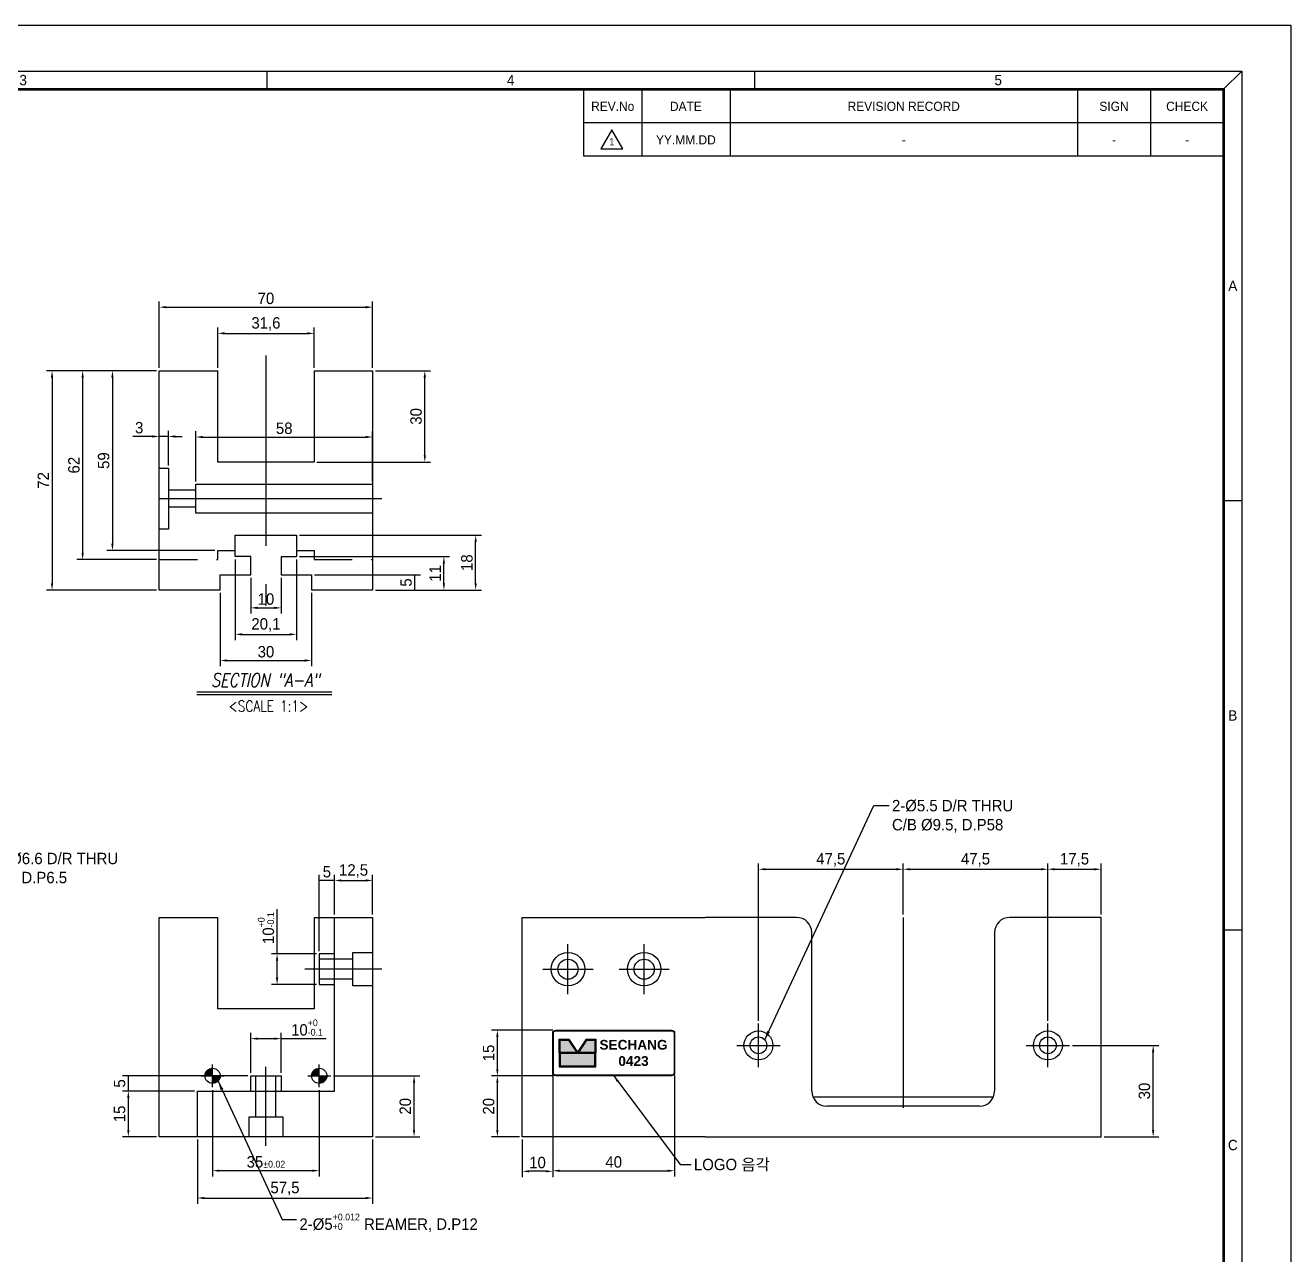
# Model space of a CAD drawing. Header units: inches. Extents: x 0 to 23821, y 0 to 11279.
# Drawn here: x 17224.7 to 17640, y 2109.6 to 2513.1 of the extents above; entities that cross this region are included whole.
import ezdxf
from ezdxf.enums import TextEntityAlignment as Align

# ---------------------------------------------------------------- set-up
doc = ezdxf.new("R2010")
doc.units = ezdxf.units.IN
doc.header["$LTSCALE"] = 10
doc.header["$MEASUREMENT"] = 0
doc.linetypes.add('CENTER', pattern=[2, 1.25, -0.25, 0.25, -0.25])
doc.linetypes.add('HIDDEN', pattern=[0.375, 0.25, -0.125])
doc.layers.get('Defpoints').update_dxf_attribs({"color": 8})
for name, color, linetype in [('CENTER LINE', 1, 'CENTER'), ('HIDDEN LINE', 4, 'HIDDEN'), ('THIN LINE', 3, 'Continuous')]:
    doc.layers.add(name, color=color, linetype=linetype)
doc.styles.add('Arial', font='arialbd.ttf')
doc.styles.add('GHS', font='romans', dxfattribs={"bigfont": 'ghs'})
doc.styles.add('ITALICT', font='italict')
doc.styles.add('SCI', font='')
doc.styles.get('SCI').set_extended_font_data('Gulim')
doc.dimstyles.new('SCH', dxfattribs={"dimtxt": 2.5, "dimasz": 2, "dimexe": 1.25, "dimexo": 0.625, "dimtad": 1, "dimdec": 8, "dimtxsty": 'SCI', "dimcen": 2.5, "dimclrd": 4, "dimclre": 4, "dimclrt": 7, "dimadec": 8, "dimazin": 2, "dimtfac": 1, "dimtdec": 8, "dimtmove": 0, "dimatfit": 3, "dimfxl": 1, "dimarcsym": 0})

# ---------------------------------------------------------------- blocks, each defined once
blk = doc.blocks.new('A$C5b8731fd')
for p, q in [((0, 0), (-2.25, -3.9)), ((2.25, -3.9), (0, 0)), ((-2.25, -3.9), (2.25, -3.9))]:
    blk.add_line(p, q)
blk = doc.blocks.new('SECHANG REV')
at = {"color": 7}
blk.add_line((-52.5, 0), (-52.5, 5.5), dxfattribs=at)
at = {"color": 3}
for p, q in [((-43, 5.5), (-43, 0)), ((-28.5, 5.5), (-28.5, 0)), ((28.5, 5.5), (28.5, 0)), ((40.5, 5.5), (40.5, 0)), ((52.5, 5.5), (52.5, 0))]:
    blk.add_line(p, q, dxfattribs=at)
blk.add_line((52.5, 0), (-52.5, 0))
blk = doc.blocks.new('SECHANG A3')
at = {"color": 2}
for p, q in [((42, 289.5), (42, 286.5)), ((122, 289.5), (122, 286.5)), ((202, 289.5), (199, 286.5))]:
    blk.add_line(p, q, dxfattribs=at)
at = {"color": 3}
blk.add_line((94, 286.5), (199, 286.5), dxfattribs=at)
for p, q in [((199, 219), (202, 219)), ((202, 148.5), (199, 148.5))]:
    blk.add_line(p, q)
at = {"color": 1}
blk.add_lwpolyline([(-210, 297), (210, 297), (210, 0), (-210, 0)], close=True, dxfattribs=at)
at = {"color": 2}
blk.add_lwpolyline([(-198, 289.5), (202, 289.5), (202, 7.5), (-198, 7.5)], close=True, dxfattribs=at)
at = {"const_width": 0.4}
blk.add_lwpolyline([(-195, 286.5), (199, 286.5), (199, 10.5), (-195, 10.5)], close=True, dxfattribs=at)
blk.add_blockref('SECHANG REV', (146.5, 281))
at = {"color": 2, "char_height": 1.7, "attachment_point": 5, "style": 'SCI'}
for s, insert, width in [('3', (2, 288), 80), ('4', (82, 288), 80), ('5', (162, 288), 80), ('A', (200.5, 254.25), 3), ('B', (200.5, 183.75), 3), ('C', (200.5, 113.25), 3)]:
    blk.add_mtext(s, dxfattribs=dict(at, insert=insert, width=width))
at = {"char_height": 1.5, "attachment_point": 5, "style": 'SCI'}
for s, insert, width in [('REVISION RECORD', (146.5, 283.7), 57), ('SIGN', (181, 283.7), 12), ('CHECK', (193, 283.7), 12), ('REV.No', (98.75, 283.7), 9.5), ('DATE', (110.75, 283.7), 14.5)]:
    blk.add_mtext(s, dxfattribs=dict(at, insert=insert, width=width))
blk = doc.blocks.new('V1A$C6f1af867')
h = blk.add_hatch(color=3)
h.dxf.hatch_style = 1
h.paths.add_polyline_path([(-2.5, 0), (0, 0), (0, 2.5, 0.414214)])
h.paths.add_polyline_path([(0, 0), (0, -2.5, 0.414214), (2.5, 0)])
blk.add_circle((0, 0), 2.5)
at = {"layer": 'CENTER LINE', "ltscale": 1.125}
for p, q in [((-3.75, 0), (3.75, 0)), ((0, -3.75), (0, 3.75))]:
    blk.add_line(p, q, dxfattribs=at)
blk = doc.blocks.new('A$C4fa37185')
for p, q in [((-15.8, 42), (-15.8, 72)), ((15.8, 72), (15.8, 42)), ((22.5, 15), (22.5, 72)), ((22.5, 60), (17.5, 60)), ((17.5, 60), (17.5, 50)), ((17.5, 50), (22.5, 50)), ((15.8, 42), (-15.8, 42)), ((-5, 15), (-5, 20)), ((-5, 20), (5, 20)), ((5, 20), (5, 15)), ((-22.5, 0), (-22.5, 15)), ((-22.5, 15), (22.5, 15))]:
    blk.add_line(p, q)
blk.add_lwpolyline([(15.8, 72), (35, 72), (35, 0), (-35, 0), (-35, 72), (-15.8, 72)])
at = {"layer": 'CENTER LINE', "ltscale": 3.78}
blk.add_line((38, 55), (12.8, 55), dxfattribs=at)
at = {"layer": 'CENTER LINE', "ltscale": 3.9}
blk.add_line((0, -3), (0, 23), dxfattribs=at)
at = {"layer": 'HIDDEN LINE', "ltscale": 7.56}
for p, q in [((28.5, 58.3), (17.5, 58.3)), ((28.5, 49.5), (28.5, 60.5)), ((28.5, 60.5), (35, 60.5)), ((28.5, 51.7), (17.5, 51.7)), ((35, 49.5), (28.5, 49.5))]:
    blk.add_line(p, q, dxfattribs=at)
at = {"layer": 'HIDDEN LINE', "ltscale": 7.8}
for p, q in [((-3.3, 6.5), (-3.3, 20)), ((3.3, 6.5), (3.3, 20)), ((-5.5, 0), (-5.5, 6.5)), ((-5.5, 6.5), (5.5, 6.5)), ((5.5, 6.5), (5.5, 0))]:
    blk.add_line(p, q, dxfattribs=at)
at = {"ltscale": 5}
for p in [(-17.5, 20), (17.5, 20)]:
    blk.add_blockref('V1A$C6f1af867', p, dxfattribs=at)
blk = doc.blocks.new('23A$C2DAB5548')
for p, q in [((-15.8, 24), (-15.8, 54)), ((15.8, 54), (15.8, 24)), ((-35, 22), (-32, 22)), ((-32, 22), (-32, 2)), ((15.8, 24), (-15.8, 24)), ((-32, 2), (-35, 2)), ((-10.05, -7), (-10.05, 0)), ((-10.05, 0), (10.05, 0)), ((10.05, 0), (10.05, -7)), ((-5, -7), (-10.05, -7)), ((-5, -13), (-5, -7)), ((5, -7), (10.05, -7)), ((5, -7.05), (5, -13)), ((-15, -18), (-15, -13)), ((-15, -13), (-5, -13)), ((5, -13), (15, -13)), ((15, -13), (15, -18))]:
    blk.add_line(p, q)
at = {"color": 7, "linetype": 'Continuous'}
for p, q in [((-23, 7.25), (-23, 16.75)), ((-23, 16.75), (35, 16.75)), ((-23, 14.75), (-32, 14.75)), ((-23, 9.25), (-32, 9.25)), ((35, 7.25), (-23, 7.25))]:
    blk.add_line(p, q, dxfattribs=at)
for points in [[(-15, -18), (-35, -18), (-35, 54), (-15.8, 54)], [(15.8, 54), (35, 54), (35, -18), (15, -18)]]:
    blk.add_lwpolyline(points)
at = {"layer": 'CENTER LINE', "ltscale": 5}
blk.add_line((0, 59), (0, -23), dxfattribs=at)
at = {"layer": 'CENTER LINE', "ltscale": 10.95}
blk.add_line((38, 12), (-35, 12), dxfattribs=at)
at = {"layer": 'HIDDEN LINE', "ltscale": 5}
for p, q in [((-35, -8), (-15.8, -8)), ((-15.8, -8), (-15.8, -5)), ((-15.8, -5), (-10.05, -5)), ((10.05, -5), (15.8, -5)), ((15.8, -5), (15.8, -8)), ((15.8, -8), (35, -8))]:
    blk.add_line(p, q, dxfattribs=at)
blk = doc.blocks.new('*D870')
at = {"color": 4, "lineweight": -2, "transparency": 16777216}
for p, q in [((17280.24, 2163.35), (17256.65, 2163.35)), ((17258.52, 2150.6), (17258.52, 2161.1)), ((17267.74, 2148.35), (17256.65, 2148.35))]:
    blk.add_line(p, q, dxfattribs=at)
at = {"color": 4, "transparency": 16777216}
for points in [[(17258.15, 2161.1), (17258.9, 2161.1), (17258.52, 2163.35)], [(17258.15, 2150.6), (17258.9, 2150.6), (17258.52, 2148.35)]]:
    blk.add_solid(points, dxfattribs=at)
at = {"layer": 'Defpoints', "color": 0, "transparency": 16777216}
for p in [(17258.52, 2163.35), (17281.18, 2163.35), (17268.68, 2148.35)]:
    blk.add_point(p, dxfattribs=at)
at = {"color": 7, "transparency": 16777216, "insert": (17255.66, 2155.85), "char_height": 3.75, "attachment_point": 5, "rotation": 90, "style": 'SCI'}
blk.add_mtext('15', dxfattribs=at)
blk = doc.blocks.new('*D871')
at = {"color": 4, "lineweight": -2, "transparency": 16777216}
for p, q in [((17297.74, 2168.35), (17256.65, 2168.35)), ((17258.52, 2163.35), (17258.52, 2168.35)), ((17280.24, 2163.35), (17256.65, 2163.35))]:
    blk.add_line(p, q, dxfattribs=at)
at = {"layer": 'Defpoints', "color": 0, "transparency": 16777216}
for p in [(17258.52, 2168.35), (17298.68, 2168.35), (17281.18, 2163.35)]:
    blk.add_point(p, dxfattribs=at)
at = {"color": 7, "transparency": 16777216, "insert": (17255.67, 2165.85), "char_height": 3.75, "attachment_point": 5, "rotation": 90, "style": 'SCI'}
blk.add_mtext('5', dxfattribs=at)
blk = doc.blocks.new('*D872')
at = {"color": 4, "lineweight": -2, "transparency": 16777216}
for p, q in [((17286.18, 2163.66), (17286.18, 2135.35)), ((17321.18, 2163.66), (17321.18, 2135.35)), ((17288.43, 2137.23), (17318.93, 2137.23))]:
    blk.add_line(p, q, dxfattribs=at)
at = {"color": 4, "transparency": 16777216}
for points in [[(17288.43, 2137.6), (17288.43, 2136.85), (17286.18, 2137.23)], [(17318.93, 2137.6), (17318.93, 2136.85), (17321.18, 2137.23)]]:
    blk.add_solid(points, dxfattribs=at)
at = {"layer": 'Defpoints', "color": 0, "transparency": 16777216}
for p in [(17286.18, 2164.6), (17321.18, 2164.6), (17321.18, 2137.23)]:
    blk.add_point(p, dxfattribs=at)
at = {"color": 7, "transparency": 16777216, "insert": (17303.68, 2140.09), "char_height": 3.75, "attachment_point": 5, "style": 'SCI'}
blk.add_mtext('35{\\H0.59x;%%p0.02}', dxfattribs=at)
blk = doc.blocks.new('*D873')
at = {"color": 4, "lineweight": -2, "transparency": 16777216}
for p, q in [((17298.68, 2169.29), (17298.68, 2182.43)), ((17300.93, 2180.55), (17306.43, 2180.55)), ((17308.68, 2169.29), (17308.68, 2182.43)), ((17308.68, 2180.55), (17323.4, 2180.55))]:
    blk.add_line(p, q, dxfattribs=at)
at = {"color": 4, "transparency": 16777216}
for points in [[(17300.93, 2180.93), (17300.93, 2180.18), (17298.68, 2180.55)], [(17306.43, 2180.93), (17306.43, 2180.18), (17308.68, 2180.55)]]:
    blk.add_solid(points, dxfattribs=at)
at = {"layer": 'Defpoints', "color": 0, "transparency": 16777216}
for p in [(17308.68, 2180.55), (17298.68, 2168.35), (17308.68, 2168.35)]:
    blk.add_point(p, dxfattribs=at)
at = {"color": 7, "transparency": 16777216, "insert": (17317.16, 2184.18), "char_height": 3.75, "attachment_point": 5, "style": 'SCI'}
blk.add_mtext('10{\\H0.59x;\\S+0^ -0.1;}', dxfattribs=at)
blk = doc.blocks.new('*D874')
at = {"color": 4, "lineweight": -2, "transparency": 16777216}
for p, q in [((17307.34, 2208.35), (17307.34, 2223.07)), ((17320.24, 2208.35), (17305.46, 2208.35)), ((17307.34, 2200.6), (17307.34, 2206.1)), ((17320.24, 2198.35), (17305.46, 2198.35))]:
    blk.add_line(p, q, dxfattribs=at)
at = {"color": 4, "transparency": 16777216}
for points in [[(17306.96, 2206.1), (17307.71, 2206.1), (17307.34, 2208.35)], [(17306.96, 2200.6), (17307.71, 2200.6), (17307.34, 2198.35)]]:
    blk.add_solid(points, dxfattribs=at)
at = {"layer": 'Defpoints', "color": 0, "transparency": 16777216}
for p in [(17307.34, 2208.35), (17321.18, 2208.35), (17321.18, 2198.35)]:
    blk.add_point(p, dxfattribs=at)
at = {"color": 7, "transparency": 16777216, "insert": (17303.71, 2216.83), "char_height": 3.75, "attachment_point": 5, "rotation": 90, "style": 'SCI'}
blk.add_mtext('10{\\H0.59x;\\S+0^ -0.1;}', dxfattribs=at)
blk = doc.blocks.new('*D875')
at = {"color": 4, "lineweight": -2, "transparency": 16777216}
for p, q in [((17321.18, 2209.29), (17321.18, 2234.34)), ((17326.18, 2221.29), (17326.18, 2234.34)), ((17326.18, 2232.47), (17321.18, 2232.47))]:
    blk.add_line(p, q, dxfattribs=at)
at = {"layer": 'Defpoints', "color": 0, "transparency": 16777216}
for p in [(17321.18, 2232.47), (17326.18, 2220.35), (17321.18, 2208.35)]:
    blk.add_point(p, dxfattribs=at)
at = {"color": 7, "transparency": 16777216, "insert": (17323.68, 2235.32), "char_height": 3.75, "attachment_point": 5, "style": 'SCI'}
blk.add_mtext('5', dxfattribs=at)
blk = doc.blocks.new('*D876')
at = {"color": 4, "lineweight": -2, "transparency": 16777216}
for p, q in [((17326.18, 2221.29), (17326.18, 2234.34)), ((17338.68, 2221.29), (17338.68, 2234.34)), ((17328.43, 2232.47), (17336.43, 2232.47))]:
    blk.add_line(p, q, dxfattribs=at)
at = {"color": 4, "transparency": 16777216}
for points in [[(17328.43, 2232.84), (17328.43, 2232.09), (17326.18, 2232.47)], [(17336.43, 2232.84), (17336.43, 2232.09), (17338.68, 2232.47)]]:
    blk.add_solid(points, dxfattribs=at)
at = {"layer": 'Defpoints', "color": 0, "transparency": 16777216}
for p in [(17338.68, 2232.47), (17326.18, 2220.35), (17338.68, 2220.35)]:
    blk.add_point(p, dxfattribs=at)
at = {"color": 7, "transparency": 16777216, "insert": (17332.43, 2235.56), "char_height": 3.75, "attachment_point": 5, "style": 'SCI'}
blk.add_mtext('12,5', dxfattribs=at)
blk = doc.blocks.new('*D877')
at = {"color": 4, "lineweight": -2, "transparency": 16777216}
for p, q in [((17281.18, 2147.41), (17281.18, 2126.37)), ((17338.68, 2147.41), (17338.68, 2126.37)), ((17283.43, 2128.25), (17336.43, 2128.25))]:
    blk.add_line(p, q, dxfattribs=at)
at = {"color": 4, "transparency": 16777216}
for points in [[(17283.43, 2128.62), (17283.43, 2127.87), (17281.18, 2128.25)], [(17336.43, 2128.62), (17336.43, 2127.87), (17338.68, 2128.25)]]:
    blk.add_solid(points, dxfattribs=at)
at = {"layer": 'Defpoints', "color": 0, "transparency": 16777216}
for p in [(17281.18, 2148.35), (17338.68, 2148.35), (17338.68, 2128.25)]:
    blk.add_point(p, dxfattribs=at)
at = {"color": 7, "transparency": 16777216, "insert": (17309.93, 2131.34), "char_height": 3.75, "attachment_point": 5, "style": 'SCI'}
blk.add_mtext('57,5', dxfattribs=at)
blk = doc.blocks.new('*D878')
at = {"color": 4, "lineweight": -2, "transparency": 16777216}
for p, q in [((17325.87, 2168.35), (17354.17, 2168.35)), ((17352.29, 2150.6), (17352.29, 2166.1)), ((17339.62, 2148.35), (17354.17, 2148.35))]:
    blk.add_line(p, q, dxfattribs=at)
at = {"color": 4, "transparency": 16777216}
for points in [[(17351.92, 2166.1), (17352.67, 2166.1), (17352.29, 2168.35)], [(17351.92, 2150.6), (17352.67, 2150.6), (17352.29, 2148.35)]]:
    blk.add_solid(points, dxfattribs=at)
at = {"layer": 'Defpoints', "color": 0, "transparency": 16777216}
for p in [(17324.93, 2168.35), (17352.29, 2168.35), (17338.68, 2148.35)]:
    blk.add_point(p, dxfattribs=at)
at = {"color": 7, "transparency": 16777216, "insert": (17349.43, 2158.35), "char_height": 3.75, "attachment_point": 5, "rotation": 90, "style": 'SCI'}
blk.add_mtext('20', dxfattribs=at)
blk = doc.blocks.new('23MDCBM5', base_point=(411.85, 908.79))
at = {"color": 7, "linetype": 'Continuous'}
for radius in [4.75, 2.75]:
    blk.add_circle((411.85, 908.79), radius, dxfattribs=at)
at = {"layer": 'CENTER LINE', "ltscale": 2.1375}
for p, q in [((411.85, 901.66), (411.85, 915.91)), ((404.73, 908.79), (418.98, 908.79))]:
    blk.add_line(p, q, dxfattribs=at)
blk = doc.blocks.new('23MDCBM6', base_point=(153.81, 786.45))
at = {"color": 7, "linetype": 'Continuous'}
for radius in [5.5, 3.3]:
    blk.add_circle((153.81, 786.45), radius, dxfattribs=at)
at = {"layer": 'CENTER LINE', "ltscale": 2.475}
for p, q in [((153.81, 778.2), (153.81, 794.7)), ((145.56, 786.45), (162.06, 786.45))]:
    blk.add_line(p, q, dxfattribs=at)
blk = doc.blocks.new('A$Cd9bf0780')
h = blk.add_hatch(color=154)
h.dxf.hatch_style = 1
h.paths.add_polyline_path([(-4.17, 4.91), (-7.57, 4.91), (-7.57, -0.15), (-0.79, -0.15)])
h.paths.add_polyline_path([(6.68, 4.91), (3.28, 4.91), (-0.09, -0.15), (6.68, -0.15)])
h.paths.add_polyline_path([(6.68, -0.53), (-7.57, -0.53), (-7.57, -5.59), (6.68, -5.59)])
for p, q in [((-7.94, -0.34), (-7.94, 5.29)), ((-7.94, 5.29), (-3.97, 5.29)), ((-3.97, 5.29), (-0.44, 0)), ((3.08, 5.29), (-0.44, 0)), ((3.08, 5.29), (7.06, 5.29)), ((7.06, 5.29), (7.06, -0.34)), ((-7.57, -0.15), (-7.57, 4.91)), ((-7.57, 4.91), (-4.17, 4.91)), ((-4.17, 4.91), (-0.79, -0.15)), ((3.28, 4.91), (-0.09, -0.15)), ((3.28, 4.91), (6.68, 4.91)), ((6.68, 4.91), (6.68, -0.15)), ((-7.94, -0.34), (-7.94, -5.96)), ((-0.79, -0.15), (-7.57, -0.15)), ((6.68, -0.53), (-7.57, -0.53)), ((-7.57, -0.53), (-7.57, -5.59)), ((6.68, -0.15), (-0.09, -0.15)), ((6.68, -5.59), (6.68, -0.53)), ((7.06, -5.96), (7.06, -0.34)), ((-7.94, -5.96), (7.06, -5.96)), ((-7.57, -5.59), (6.68, -5.59))]:
    blk.add_line(p, q)
blk = doc.blocks.new('A$C8c082d79')
for points in [[(20, 14), (20, 1, -0.414214), (19, 0), (-19, 0, -0.414214), (-20, 1), (-20, 14, -0.414214), (-19, 15), (19, 15, -0.414214)], [(19.8, 14), (19.8, 1, -0.414214), (19, 0.2), (-19, 0.2, -0.414214), (-19.8, 1), (-19.8, 14, -0.414214), (-19, 14.8), (19, 14.8, -0.414214)]]:
    blk.add_lwpolyline(points, format="xyb", close=True)
at = {"xscale": 0.8000000000000607, "yscale": 0.8000000000000607, "zscale": 0.8000000000000607}
blk.add_blockref('A$Cd9bf0780', (-11.5, 7.77), dxfattribs=at)
at = {"insert": (6.5, 7.5), "char_height": 3.2, "width": 22, "attachment_point": 5, "style": 'Arial'}
blk.add_mtext('SECHANG\\P0423', dxfattribs=at)
blk = doc.blocks.new('23A$C0692338C')
for p, q in [((-190, 0), (-190, 72)), ((-190, 72), (-130, 72)), ((-100, 72), (-130, 72)), ((0, 72), (-30, 72)), ((0, 0), (0, 72)), ((-95, 15), (-95, 67)), ((-35, 67), (-35, 15)), ((-35.42, 13), (-94.58, 13)), ((-40, 10), (-90, 10)), ((-130, 0), (-190, 0)), ((-130, 0), (0, 0))]:
    blk.add_line(p, q)
for centre, start, end in [((-100, 67), 0, 90), ((-30, 67), 90, 180), ((-90, 15), 180, 270), ((-40, 15), 270, 0)]:
    blk.add_arc(centre, 5, start, end)
at = {"layer": 'CENTER LINE', "ltscale": 5}
blk.add_line((-65, 72), (-65, 0), dxfattribs=at)
for name, p in [('23MDCBM6', (-175, 55)), ('23MDCBM6', (-150, 55)), ('A$C8c082d79', (-160, 20)), ('23MDCBM5', (-112.5, 30)), ('23MDCBM5', (-17.5, 30))]:
    blk.add_blockref(name, p)
blk = doc.blocks.new('*D879')
at = {"color": 4, "lineweight": -2, "transparency": 16777216}
for p, q in [((17397.88, 2168.35), (17377.76, 2168.35)), ((17379.64, 2150.6), (17379.64, 2166.1)), ((17386.88, 2148.35), (17377.76, 2148.35))]:
    blk.add_line(p, q, dxfattribs=at)
at = {"color": 4, "transparency": 16777216}
for points in [[(17379.26, 2166.1), (17380.01, 2166.1), (17379.64, 2168.35)], [(17379.26, 2150.6), (17380.01, 2150.6), (17379.64, 2148.35)]]:
    blk.add_solid(points, dxfattribs=at)
at = {"layer": 'Defpoints', "color": 0, "transparency": 16777216}
for p in [(17379.64, 2168.35), (17398.81, 2168.35), (17387.81, 2148.35)]:
    blk.add_point(p, dxfattribs=at)
at = {"color": 7, "transparency": 16777216, "insert": (17376.78, 2158.35), "char_height": 3.75, "attachment_point": 5, "rotation": 90, "style": 'SCI'}
blk.add_mtext('20', dxfattribs=at)
blk = doc.blocks.new('*D880')
at = {"color": 4, "lineweight": -2, "transparency": 16777216}
for p, q in [((17397.88, 2183.35), (17377.76, 2183.35)), ((17379.64, 2170.6), (17379.64, 2181.1)), ((17397.88, 2168.35), (17377.76, 2168.35))]:
    blk.add_line(p, q, dxfattribs=at)
at = {"color": 4, "transparency": 16777216}
for points in [[(17379.26, 2181.1), (17380.01, 2181.1), (17379.64, 2183.35)], [(17379.26, 2170.6), (17380.01, 2170.6), (17379.64, 2168.35)]]:
    blk.add_solid(points, dxfattribs=at)
at = {"layer": 'Defpoints', "color": 0, "transparency": 16777216}
for p in [(17379.64, 2183.35), (17398.81, 2183.35), (17398.81, 2168.35)]:
    blk.add_point(p, dxfattribs=at)
at = {"color": 7, "transparency": 16777216, "insert": (17376.77, 2175.85), "char_height": 3.75, "attachment_point": 5, "rotation": 90, "style": 'SCI'}
blk.add_mtext('15', dxfattribs=at)
blk = doc.blocks.new('*D881')
at = {"color": 4, "lineweight": -2, "transparency": 16777216}
for p, q in [((17397.81, 2168.41), (17397.81, 2135.13)), ((17387.81, 2147.41), (17387.81, 2135.13)), ((17395.56, 2137.01), (17390.06, 2137.01))]:
    blk.add_line(p, q, dxfattribs=at)
at = {"color": 4, "transparency": 16777216}
for points in [[(17390.06, 2137.38), (17390.06, 2136.63), (17387.81, 2137.01)], [(17395.56, 2137.38), (17395.56, 2136.63), (17397.81, 2137.01)]]:
    blk.add_solid(points, dxfattribs=at)
at = {"layer": 'Defpoints', "color": 0, "transparency": 16777216}
for p in [(17397.81, 2169.35), (17387.81, 2148.35), (17387.81, 2137.01)]:
    blk.add_point(p, dxfattribs=at)
at = {"color": 7, "transparency": 16777216, "insert": (17392.81, 2139.87), "char_height": 3.75, "attachment_point": 5, "style": 'SCI'}
blk.add_mtext('10', dxfattribs=at)
blk = doc.blocks.new('*D882')
at = {"color": 4, "lineweight": -2, "transparency": 16777216}
for p, q in [((17397.81, 2168.41), (17397.81, 2135.32)), ((17437.81, 2168.41), (17437.81, 2135.32)), ((17400.06, 2137.2), (17435.56, 2137.2))]:
    blk.add_line(p, q, dxfattribs=at)
at = {"color": 4, "transparency": 16777216}
for points in [[(17400.06, 2137.57), (17400.06, 2136.82), (17397.81, 2137.2)], [(17435.56, 2137.57), (17435.56, 2136.82), (17437.81, 2137.2)]]:
    blk.add_solid(points, dxfattribs=at)
at = {"layer": 'Defpoints', "color": 0, "transparency": 16777216}
for p in [(17397.81, 2169.35), (17437.81, 2169.35), (17437.81, 2137.2)]:
    blk.add_point(p, dxfattribs=at)
at = {"color": 7, "transparency": 16777216, "insert": (17417.81, 2140.06), "char_height": 3.75, "attachment_point": 5, "style": 'SCI'}
blk.add_mtext('40', dxfattribs=at)
blk = doc.blocks.new('*D883')
at = {"color": 4, "lineweight": -2, "transparency": 16777216}
for p, q in [((17465.31, 2186.41), (17465.31, 2238.02)), ((17467.56, 2236.15), (17510.56, 2236.15)), ((17512.81, 2221.29), (17512.81, 2238.02))]:
    blk.add_line(p, q, dxfattribs=at)
at = {"color": 4, "transparency": 16777216}
for points in [[(17467.56, 2236.52), (17467.56, 2235.77), (17465.31, 2236.15)], [(17510.56, 2236.52), (17510.56, 2235.77), (17512.81, 2236.15)]]:
    blk.add_solid(points, dxfattribs=at)
at = {"layer": 'Defpoints', "color": 0, "transparency": 16777216}
for p in [(17512.81, 2236.15), (17512.81, 2220.35), (17465.31, 2185.47)]:
    blk.add_point(p, dxfattribs=at)
at = {"color": 7, "transparency": 16777216, "insert": (17489.06, 2239.24), "char_height": 3.75, "attachment_point": 5, "style": 'SCI'}
blk.add_mtext('47,5', dxfattribs=at)
blk = doc.blocks.new('*D884')
at = {"color": 4, "lineweight": -2, "transparency": 16777216}
for p, q in [((17512.81, 2221.29), (17512.81, 2238.02)), ((17515.06, 2236.15), (17558.06, 2236.15)), ((17560.31, 2186.41), (17560.31, 2238.02))]:
    blk.add_line(p, q, dxfattribs=at)
at = {"color": 4, "transparency": 16777216}
for points in [[(17515.06, 2236.52), (17515.06, 2235.77), (17512.81, 2236.15)], [(17558.06, 2236.52), (17558.06, 2235.77), (17560.31, 2236.15)]]:
    blk.add_solid(points, dxfattribs=at)
at = {"layer": 'Defpoints', "color": 0, "transparency": 16777216}
for p in [(17560.31, 2236.15), (17512.81, 2220.35), (17560.31, 2185.47)]:
    blk.add_point(p, dxfattribs=at)
at = {"color": 7, "transparency": 16777216, "insert": (17536.56, 2239.24), "char_height": 3.75, "attachment_point": 5, "style": 'SCI'}
blk.add_mtext('47,5', dxfattribs=at)
blk = doc.blocks.new('*D885')
at = {"color": 4, "lineweight": -2, "transparency": 16777216}
for p, q in [((17560.31, 2186.41), (17560.31, 2238.02)), ((17562.56, 2236.15), (17575.56, 2236.15)), ((17577.81, 2221.29), (17577.81, 2238.02))]:
    blk.add_line(p, q, dxfattribs=at)
at = {"color": 4, "transparency": 16777216}
for points in [[(17562.56, 2236.52), (17562.56, 2235.77), (17560.31, 2236.15)], [(17575.56, 2236.52), (17575.56, 2235.77), (17577.81, 2236.15)]]:
    blk.add_solid(points, dxfattribs=at)
at = {"layer": 'Defpoints', "color": 0, "transparency": 16777216}
for p in [(17577.81, 2236.15), (17577.81, 2220.35), (17560.31, 2185.47)]:
    blk.add_point(p, dxfattribs=at)
at = {"color": 7, "transparency": 16777216, "insert": (17569.06, 2239.24), "char_height": 3.75, "attachment_point": 5, "style": 'SCI'}
blk.add_mtext('17,5', dxfattribs=at)
blk = doc.blocks.new('*D886')
at = {"color": 4, "lineweight": -2, "transparency": 16777216}
for p, q in [((17568.38, 2178.35), (17596.73, 2178.35)), ((17594.86, 2150.6), (17594.86, 2176.1)), ((17578.75, 2148.35), (17596.73, 2148.35))]:
    blk.add_line(p, q, dxfattribs=at)
at = {"color": 4, "transparency": 16777216}
for points in [[(17594.48, 2176.1), (17595.23, 2176.1), (17594.86, 2178.35)], [(17594.48, 2150.6), (17595.23, 2150.6), (17594.86, 2148.35)]]:
    blk.add_solid(points, dxfattribs=at)
at = {"layer": 'Defpoints', "color": 0, "transparency": 16777216}
for p in [(17567.44, 2178.35), (17594.86, 2178.35), (17577.81, 2148.35)]:
    blk.add_point(p, dxfattribs=at)
at = {"color": 7, "transparency": 16777216, "insert": (17592, 2163.35), "char_height": 3.75, "attachment_point": 5, "rotation": 90, "style": 'SCI'}
blk.add_mtext('30', dxfattribs=at)
blk = doc.blocks.new('*D887')
at = {"color": 4, "lineweight": -2, "transparency": 16777216}
for p, q in [((17268.68, 2368.7), (17268.68, 2380.05)), ((17271.68, 2368.7), (17271.68, 2380.05)), ((17266.43, 2378.18), (17259.98, 2378.18)), ((17271.68, 2378.18), (17268.68, 2378.18)), ((17273.93, 2378.18), (17276.18, 2378.18))]:
    blk.add_line(p, q, dxfattribs=at)
at = {"color": 4, "transparency": 16777216}
for points in [[(17266.43, 2378.55), (17266.43, 2377.8), (17268.68, 2378.18)], [(17273.93, 2378.55), (17273.93, 2377.8), (17271.68, 2378.18)]]:
    blk.add_solid(points, dxfattribs=at)
at = {"layer": 'Defpoints', "color": 0, "transparency": 16777216}
for p in [(17268.68, 2378.18), (17268.68, 2367.76), (17271.68, 2367.76)]:
    blk.add_point(p, dxfattribs=at)
at = {"color": 7, "transparency": 16777216, "insert": (17262.08, 2381.04), "char_height": 3.75, "attachment_point": 5, "style": 'SCI'}
blk.add_mtext('3', dxfattribs=at)
blk = doc.blocks.new('*D888')
at = {"color": 4, "lineweight": -2, "transparency": 16777216}
for p, q in [((17280.68, 2363.45), (17280.68, 2379.87)), ((17338.68, 2363.45), (17338.68, 2379.87)), ((17282.93, 2377.99), (17336.43, 2377.99))]:
    blk.add_line(p, q, dxfattribs=at)
at = {"color": 4, "transparency": 16777216}
for points in [[(17282.93, 2378.37), (17282.93, 2377.62), (17280.68, 2377.99)], [(17336.43, 2378.37), (17336.43, 2377.62), (17338.68, 2377.99)]]:
    blk.add_solid(points, dxfattribs=at)
at = {"layer": 'Defpoints', "color": 0, "transparency": 16777216}
for p in [(17338.68, 2377.99), (17280.68, 2362.51), (17338.68, 2362.51)]:
    blk.add_point(p, dxfattribs=at)
at = {"color": 7, "transparency": 16777216, "insert": (17309.68, 2380.85), "char_height": 3.75, "attachment_point": 5, "style": 'SCI'}
blk.add_mtext('58', dxfattribs=at)
blk = doc.blocks.new('*D889')
at = {"color": 4, "lineweight": -2, "transparency": 16777216}
for p, q in [((17268.68, 2400.7), (17268.68, 2422.49)), ((17338.68, 2400.7), (17338.68, 2422.49)), ((17270.93, 2420.61), (17336.43, 2420.61))]:
    blk.add_line(p, q, dxfattribs=at)
at = {"color": 4, "transparency": 16777216}
for points in [[(17270.93, 2420.99), (17270.93, 2420.24), (17268.68, 2420.61)], [(17336.43, 2420.99), (17336.43, 2420.24), (17338.68, 2420.61)]]:
    blk.add_solid(points, dxfattribs=at)
at = {"layer": 'Defpoints', "color": 0, "transparency": 16777216}
for p in [(17338.68, 2420.61), (17268.68, 2399.76), (17338.68, 2399.76)]:
    blk.add_point(p, dxfattribs=at)
at = {"color": 7, "transparency": 16777216, "insert": (17303.68, 2423.48), "char_height": 3.75, "attachment_point": 5, "style": 'SCI'}
blk.add_mtext('70', dxfattribs=at)
blk = doc.blocks.new('*D890')
at = {"color": 4, "lineweight": -2, "transparency": 16777216}
for p, q in [((17287.88, 2400.7), (17287.88, 2413.89)), ((17319.48, 2400.7), (17319.48, 2413.89)), ((17290.13, 2412.02), (17317.23, 2412.02))]:
    blk.add_line(p, q, dxfattribs=at)
at = {"color": 4, "transparency": 16777216}
for points in [[(17290.13, 2412.39), (17290.13, 2411.64), (17287.88, 2412.02)], [(17317.23, 2412.39), (17317.23, 2411.64), (17319.48, 2412.02)]]:
    blk.add_solid(points, dxfattribs=at)
at = {"layer": 'Defpoints', "color": 0, "transparency": 16777216}
for p in [(17319.48, 2412.02), (17287.88, 2399.76), (17319.48, 2399.76)]:
    blk.add_point(p, dxfattribs=at)
at = {"color": 7, "transparency": 16777216, "insert": (17303.68, 2415.11), "char_height": 3.75, "attachment_point": 5, "style": 'SCI'}
blk.add_mtext('31,6', dxfattribs=at)
blk = doc.blocks.new('*D819')
at = {"color": 4, "lineweight": -2, "transparency": 16777216}
for p, q in [((17267.74, 2399.76), (17241.65, 2399.76)), ((17243.53, 2397.51), (17243.53, 2340.01)), ((17267.74, 2337.76), (17241.65, 2337.76))]:
    blk.add_line(p, q, dxfattribs=at)
at = {"color": 4, "transparency": 16777216}
for points in [[(17243.15, 2397.51), (17243.9, 2397.51), (17243.53, 2399.76)], [(17243.15, 2340.01), (17243.9, 2340.01), (17243.53, 2337.76)]]:
    blk.add_solid(points, dxfattribs=at)
at = {"layer": 'Defpoints', "color": 0, "transparency": 16777216}
for p in [(17268.68, 2399.76), (17243.53, 2337.76), (17268.68, 2337.76)]:
    blk.add_point(p, dxfattribs=at)
at = {"color": 7, "transparency": 16777216, "insert": (17240.67, 2368.76), "char_height": 3.75, "attachment_point": 5, "rotation": 90, "style": 'SCI'}
blk.add_mtext('62', dxfattribs=at)
blk = doc.blocks.new('*D820')
at = {"color": 4, "lineweight": -2, "transparency": 16777216}
for p, q in [((17267.74, 2399.76), (17251.42, 2399.76)), ((17253.3, 2397.51), (17253.3, 2343.01)), ((17286.94, 2340.76), (17251.42, 2340.76))]:
    blk.add_line(p, q, dxfattribs=at)
at = {"color": 4, "transparency": 16777216}
for points in [[(17252.92, 2397.51), (17253.67, 2397.51), (17253.3, 2399.76)], [(17252.92, 2343.01), (17253.67, 2343.01), (17253.3, 2340.76)]]:
    blk.add_solid(points, dxfattribs=at)
at = {"layer": 'Defpoints', "color": 0, "transparency": 16777216}
for p in [(17268.68, 2399.76), (17253.3, 2340.76), (17287.88, 2340.76)]:
    blk.add_point(p, dxfattribs=at)
at = {"color": 7, "transparency": 16777216, "insert": (17250.44, 2370.26), "char_height": 3.75, "attachment_point": 5, "rotation": 90, "style": 'SCI'}
blk.add_mtext('59', dxfattribs=at)
blk = doc.blocks.new('*D821')
at = {"color": 4, "lineweight": -2, "transparency": 16777216}
for p, q in [((17288.68, 2326.82), (17288.68, 2302.78)), ((17318.68, 2326.82), (17318.68, 2302.78)), ((17290.93, 2304.65), (17316.43, 2304.65))]:
    blk.add_line(p, q, dxfattribs=at)
at = {"color": 4, "transparency": 16777216}
for points in [[(17290.93, 2305.03), (17290.93, 2304.28), (17288.68, 2304.65)], [(17316.43, 2305.03), (17316.43, 2304.28), (17318.68, 2304.65)]]:
    blk.add_solid(points, dxfattribs=at)
at = {"layer": 'Defpoints', "color": 0, "transparency": 16777216}
for p in [(17288.68, 2327.76), (17318.68, 2327.76), (17318.68, 2304.65)]:
    blk.add_point(p, dxfattribs=at)
at = {"color": 7, "transparency": 16777216, "insert": (17303.68, 2307.51), "char_height": 3.75, "attachment_point": 5, "style": 'SCI'}
blk.add_mtext('30', dxfattribs=at)
blk = doc.blocks.new('*D822')
at = {"color": 4, "lineweight": -2, "transparency": 16777216}
for p, q in [((17298.68, 2331.82), (17298.68, 2320.06)), ((17308.68, 2331.82), (17308.68, 2320.06)), ((17300.93, 2321.93), (17306.43, 2321.93))]:
    blk.add_line(p, q, dxfattribs=at)
at = {"color": 4, "transparency": 16777216}
for points in [[(17300.93, 2322.31), (17300.93, 2321.56), (17298.68, 2321.93)], [(17306.43, 2322.31), (17306.43, 2321.56), (17308.68, 2321.93)]]:
    blk.add_solid(points, dxfattribs=at)
at = {"layer": 'Defpoints', "color": 0, "transparency": 16777216}
for p in [(17298.68, 2332.76), (17308.68, 2332.76), (17308.68, 2321.93)]:
    blk.add_point(p, dxfattribs=at)
at = {"color": 7, "transparency": 16777216, "insert": (17303.68, 2324.8), "char_height": 3.75, "attachment_point": 5, "style": 'SCI'}
blk.add_mtext('10', dxfattribs=at)
blk = doc.blocks.new('*D823')
at = {"color": 4, "lineweight": -2, "transparency": 16777216}
for p, q in [((17293.63, 2337.82), (17293.63, 2311.36)), ((17313.73, 2337.82), (17313.73, 2311.36)), ((17295.88, 2313.23), (17311.48, 2313.23))]:
    blk.add_line(p, q, dxfattribs=at)
at = {"color": 4, "transparency": 16777216}
for points in [[(17295.88, 2313.61), (17295.88, 2312.86), (17293.63, 2313.23)], [(17311.48, 2313.61), (17311.48, 2312.86), (17313.73, 2313.23)]]:
    blk.add_solid(points, dxfattribs=at)
at = {"layer": 'Defpoints', "color": 0, "transparency": 16777216}
for p in [(17293.63, 2338.76), (17313.73, 2338.76), (17313.73, 2313.23)]:
    blk.add_point(p, dxfattribs=at)
at = {"color": 7, "transparency": 16777216, "insert": (17303.68, 2316.33), "char_height": 3.75, "attachment_point": 5, "style": 'SCI'}
blk.add_mtext('20,1', dxfattribs=at)
blk = doc.blocks.new('*D824')
at = {"color": 4, "lineweight": -2, "transparency": 16777216}
for p, q in [((17319.62, 2332.76), (17354.4, 2332.76)), ((17352.53, 2327.76), (17352.53, 2332.76)), ((17339.62, 2327.76), (17354.4, 2327.76))]:
    blk.add_line(p, q, dxfattribs=at)
at = {"layer": 'Defpoints', "color": 0, "transparency": 16777216}
for p in [(17318.68, 2332.76), (17352.53, 2332.76), (17338.68, 2327.76)]:
    blk.add_point(p, dxfattribs=at)
at = {"color": 7, "transparency": 16777216, "insert": (17349.67, 2330.26), "char_height": 3.75, "attachment_point": 5, "rotation": 90, "style": 'SCI'}
blk.add_mtext('5', dxfattribs=at)
blk = doc.blocks.new('*D825')
at = {"color": 4, "lineweight": -2, "transparency": 16777216}
for p, q in [((17314.67, 2338.76), (17363.96, 2338.76)), ((17362.09, 2330.01), (17362.09, 2336.51)), ((17339.62, 2327.76), (17363.96, 2327.76))]:
    blk.add_line(p, q, dxfattribs=at)
at = {"color": 4, "transparency": 16777216}
for points in [[(17361.71, 2336.51), (17362.46, 2336.51), (17362.09, 2338.76)], [(17361.71, 2330.01), (17362.46, 2330.01), (17362.09, 2327.76)]]:
    blk.add_solid(points, dxfattribs=at)
at = {"layer": 'Defpoints', "color": 0, "transparency": 16777216}
for p in [(17313.73, 2338.76), (17362.09, 2338.76), (17338.68, 2327.76)]:
    blk.add_point(p, dxfattribs=at)
at = {"color": 7, "transparency": 16777216, "insert": (17359.22, 2333.26), "char_height": 3.75, "attachment_point": 5, "rotation": 90, "style": 'SCI'}
blk.add_mtext('11', dxfattribs=at)
blk = doc.blocks.new('*D826')
at = {"color": 4, "lineweight": -2, "transparency": 16777216}
for p, q in [((17314.67, 2345.76), (17374.39, 2345.76)), ((17372.51, 2330.01), (17372.51, 2343.51)), ((17339.62, 2327.76), (17374.39, 2327.76))]:
    blk.add_line(p, q, dxfattribs=at)
at = {"color": 4, "transparency": 16777216}
for points in [[(17372.14, 2343.51), (17372.89, 2343.51), (17372.51, 2345.76)], [(17372.14, 2330.01), (17372.89, 2330.01), (17372.51, 2327.76)]]:
    blk.add_solid(points, dxfattribs=at)
at = {"layer": 'Defpoints', "color": 0, "transparency": 16777216}
for p in [(17313.73, 2345.76), (17372.51, 2345.76), (17338.68, 2327.76)]:
    blk.add_point(p, dxfattribs=at)
at = {"color": 7, "transparency": 16777216, "insert": (17369.65, 2336.76), "char_height": 3.75, "attachment_point": 5, "rotation": 90, "style": 'SCI'}
blk.add_mtext('18', dxfattribs=at)
blk = doc.blocks.new('*D827')
at = {"color": 4, "lineweight": -2, "transparency": 16777216}
for p, q in [((17267.74, 2399.76), (17231.61, 2399.76)), ((17233.48, 2397.51), (17233.48, 2330.01)), ((17267.74, 2327.76), (17231.61, 2327.76))]:
    blk.add_line(p, q, dxfattribs=at)
at = {"color": 4, "transparency": 16777216}
for points in [[(17233.11, 2397.51), (17233.86, 2397.51), (17233.48, 2399.76)], [(17233.11, 2330.01), (17233.86, 2330.01), (17233.48, 2327.76)]]:
    blk.add_solid(points, dxfattribs=at)
at = {"layer": 'Defpoints', "color": 0, "transparency": 16777216}
for p in [(17268.68, 2399.76), (17233.48, 2327.76), (17268.68, 2327.76)]:
    blk.add_point(p, dxfattribs=at)
at = {"color": 7, "transparency": 16777216, "insert": (17230.62, 2363.76), "char_height": 3.75, "attachment_point": 5, "rotation": 90, "style": 'SCI'}
blk.add_mtext('72', dxfattribs=at)
blk = doc.blocks.new('*D828')
at = {"color": 4, "lineweight": -2, "transparency": 16777216}
for p, q in [((17339.62, 2399.76), (17357.69, 2399.76)), ((17355.82, 2372.01), (17355.82, 2397.51)), ((17320.42, 2369.76), (17357.69, 2369.76))]:
    blk.add_line(p, q, dxfattribs=at)
at = {"color": 4, "transparency": 16777216}
for points in [[(17355.44, 2397.51), (17356.19, 2397.51), (17355.82, 2399.76)], [(17355.44, 2372.01), (17356.19, 2372.01), (17355.82, 2369.76)]]:
    blk.add_solid(points, dxfattribs=at)
at = {"layer": 'Defpoints', "color": 0, "transparency": 16777216}
for p in [(17338.68, 2399.76), (17355.82, 2399.76), (17319.48, 2369.76)]:
    blk.add_point(p, dxfattribs=at)
at = {"color": 7, "transparency": 16777216, "insert": (17352.96, 2384.76), "char_height": 3.75, "attachment_point": 5, "rotation": 90, "style": 'SCI'}
blk.add_mtext('30', dxfattribs=at)
blk = doc.blocks.new('*U620')
at = {"ltscale": 5}
blk.add_line((0, 0), (30.42, 0), dxfattribs=at)
at = {"layer": 'THIN LINE', "ltscale": 5}
blk.add_line((0, 0.63), (30.42, 0.63), dxfattribs=at)
at = {"layer": 'THIN LINE', "ltscale": 5, "style": 'ITALICT', "width": 0.8}
blk.add_text('SECTION "A-A"', height=3, dxfattribs=at).set_placement((15.43, 3.26), align=Align.MIDDLE)
blk = doc.blocks.new('23A$C0B346C9D')
at = {"layer": 'THIN LINE', "color": 2, "ltscale": 5, "style": 'GHS', "width": 0.8}
blk.add_text('<SCALE 1:1>', height=2.5, dxfattribs=at).set_placement((10.16, 1.24), align=Align.CENTER)

msp = doc.modelspace()

# ---------------------------------------------------------------- block references
for name, p, xscale, yscale, zscale in [('SECHANG A3', (17220, 1919.11632666), 2, 2, 2), ('SECHANG REV', (17513, 2470.11632666), 2, 2, 2), ('A$C5b8731fd', (17417.2180766, 2478.78192688), 1.6, 1.6, 1.6), ('*U620', (17280.99699868, 2293.5021706), 1.456007765374753, 1.456007765374753, 1.456007765374753), ('23A$C0B346C9D', (17289.71574667, 2286.06468096), 1.456007765374753, 1.456007765374753, 1.456007765374753)]:
    msp.add_blockref(name, p, dxfattribs=dict(xscale=xscale, yscale=yscale, zscale=zscale))
for name, p in [('23A$C2DAB5548', (17303.67801403, 2345.75900864)), ('23A$C0692338C', (17577.81390488, 2148.34833989))]:
    msp.add_blockref(name, p)
at = {"color": 3}
msp.add_blockref('A$C4fa37185', (17303.67801403, 2148.34833989), dxfattribs=at)

# ---------------------------------------------------------------- texts
at = {"attachment_point": 5, "style": 'SCI'}
for s, insert, char_height, width in [('{\\fGulim|b0|i0|c129|p50;1}', (17417.2180766, 2474.8814681), 2.4, 7.2061789665), ('YY.MM.DD', (17441.5, 2475.51632666), 3, 29), ('-', (17513, 2475.51632666), 3, 114), ('-', (17582, 2475.51632666), 3, 24), ('-', (17606, 2475.51632666), 3, 24)]:
    msp.add_mtext(s, dxfattribs=dict(at, insert=insert, char_height=char_height, width=width))
at = {"color": 7, "char_height": 3.75, "attachment_point": 1, "style": 'SCI'}
for s, insert in [('2-%%C5.5 D/R THRU\\PC/B %%C9.5, D.P58', (17509.14007859, 2258.89845484)), ('[후면] 4-%%C6.6 D/R THRU\\PC/B %%C11, D.P6.5', (17201.88911852, 2241.5559672)), ('LOGO 음각', (17444.13942933, 2141.12215671)), ('2-%%C5{\\H0.59x;\\S+0.012^ +0;} REAMER, D.P12', (17314.66875946, 2123.11399401))]:
    msp.add_mtext(s, dxfattribs=dict(at, insert=insert))

# ---------------------------------------------------------------- dimensions: what is measured, and where the dimension line sits
at = {"color": 3}
for base, p1, p2, override, picture, middle in [((17338.6780140343, 2420.6128634911), (17268.6780140343, 2399.759008638), (17338.6780140343, 2399.759008638), {"dimscale": 1.5, "dimasz": 1.5}, '*D889', (17303.6780140343, 2423.4752969132)), ((17319.4780140343, 2412.0194797746), (17287.8780140343, 2399.759008638), (17319.4780140343, 2399.759008638), {"dimscale": 1.5, "dimasz": 1.5}, '*D890', (17303.6780140343, 2415.1141036095)), ((17268.67801403, 2378.1790317), (17271.67801403, 2367.75900864), (17268.67801403, 2367.75900864), {"dimscale": 1.5, "dimasz": 1.5}, '*D887', (17262.0770653, 2381.03896845)), ((17338.6780140343, 2377.9915317009), (17280.6780140343, 2362.509008638), (17338.6780140343, 2362.509008638), {"dimscale": 1.5, "dimasz": 1.5}, '*D888', (17309.6780140343, 2380.8514684519)), ((17313.7280140343, 2313.2308540212), (17293.6280140343, 2338.759008638), (17313.7280140343, 2338.759008638), {"dimscale": 1.5, "dimasz": 1.5}, '*D823', (17303.6780140343, 2316.3254778561)), ((17308.6780140343, 2321.9308726868), (17298.6780140343, 2332.759008638), (17308.6780140343, 2332.759008638), {"dimscale": 1.5, "dimasz": 1.5}, '*D822', (17303.6780140343, 2324.79580278)), ((17318.6780140343, 2304.6533723163), (17288.6780140343, 2327.759008638), (17318.6780140343, 2327.759008638), {"dimscale": 1.5, "dimasz": 1.5}, '*D821', (17303.6780140343, 2307.5133090673)), ((17512.8139048755, 2236.1451493909), (17465.3139048755, 2185.473339886), (17512.8139048755, 2220.348339886), {"dimscale": 1.5, "dimasz": 1.5}, '*D883', (17489.0639048755, 2239.2397732258)), ((17560.3139048755, 2236.1451493909), (17512.8139048755, 2220.348339886), (17560.3139048755, 2185.473339886), {"dimscale": 1.5, "dimasz": 1.5, "dimtmove": 1}, '*D884', (17536.5639048755, 2239.2397732258)), ((17577.8139048755, 2236.1451493909), (17560.3139048755, 2185.473339886), (17577.8139048755, 2220.348339886), {"dimscale": 1.5, "dimasz": 1.5, "dimtmove": 1}, '*D885', (17569.0639048755, 2239.2397732258)), ((17321.1780140343, 2232.4670704091), (17326.1780140343, 2220.348339886), (17321.1780140343, 2208.348339886), {"dimscale": 1.5, "dimasz": 1.5}, '*D875', (17323.6780140343, 2235.324510489)), ((17338.6780140343, 2232.4670704091), (17326.1780140343, 2220.348339886), (17338.6780140343, 2220.348339886), {"dimscale": 1.5, "dimasz": 1.5}, '*D876', (17332.4280140343, 2235.561694244)), ((17387.8139048755, 2137.0094235358), (17397.8139048755, 2169.348339886), (17387.8139048755, 2148.348339886), {"dimscale": 1.5, "dimasz": 1.5}, '*D881', (17392.8139048755, 2139.874353629)), ((17437.8139048755, 2137.1969235358), (17397.8139048755, 2169.348339886), (17437.8139048755, 2169.348339886), {"dimscale": 1.5, "dimasz": 1.5}, '*D882', (17417.8139048755, 2140.0593569579)), ((17338.6780140343, 2128.2499658248), (17281.1780140343, 2148.348339886), (17338.6780140343, 2148.348339886), {"dimscale": 1.5, "dimasz": 1.5}, '*D877', (17309.9280140343, 2131.3395963175))]:
    dim = msp.add_linear_dim(base=base, p1=p1, p2=p2, dimstyle='SCH', override=override, dxfattribs=at)
    dim.commit()
    dim.dimension.update_dxf_attribs({"geometry": picture, "text_midpoint": middle})
for base, p1, p2, override, picture, middle in [((17233.4802791606, 2327.759008638), (17268.6780140343, 2399.759008638), (17268.6780140343, 2327.759008638), {"dimscale": 1.5, "dimasz": 1.5}, '*D827', (17230.6178457385, 2363.759008638)), ((17243.5272141096, 2337.759008638), (17268.6780140343, 2399.759008638), (17268.6780140343, 2337.759008638), {"dimscale": 1.5, "dimasz": 1.5}, '*D819', (17240.6672773586, 2368.759008638)), ((17253.298541214, 2340.759008638), (17268.6780140343, 2399.759008638), (17287.8780140343, 2340.759008638), {"dimscale": 1.5, "dimasz": 1.5}, '*D820', (17250.438604463, 2370.259008638)), ((17355.8184800977, 2399.759008638), (17319.4780140343, 2369.759008638), (17338.6780140343, 2399.759008638), {"dimscale": 1.5, "dimasz": 1.5}, '*D828', (17352.9585433467, 2384.759008638)), ((17372.5107951496, 2345.759008638), (17338.6780140343, 2327.759008638), (17313.7280140343, 2345.759008638), {"dimscale": 1.5, "dimasz": 1.5}, '*D826', (17369.6458650564, 2336.759008638)), ((17362.0891738757, 2338.759008638), (17338.6780140343, 2327.759008638), (17313.7280140343, 2338.759008638), {"dimscale": 1.5, "dimasz": 1.5}, '*D825', (17359.2242437824, 2333.259008638)), ((17352.5257963725, 2332.759008638), (17338.6780140343, 2327.759008638), (17318.6780140343, 2332.759008638), {"dimscale": 1.5, "dimasz": 1.5}, '*D824', (17349.6683562926, 2330.259008638)), ((17379.6362241052, 2183.348339886), (17398.8139048755, 2168.348339886), (17398.8139048755, 2183.348339886), {"dimscale": 1.5, "dimasz": 1.5, "dimtmove": 1}, '*D880', (17376.771294012, 2175.848339886)), ((17594.8565728284, 2178.348339886), (17577.8139048755, 2148.348339886), (17567.4389048755, 2178.348339886), {"dimscale": 1.5, "dimasz": 1.5}, '*D886', (17591.9966360774, 2163.348339886)), ((17258.5239360776, 2168.348339886), (17281.1780140343, 2163.348339886), (17298.6780140343, 2168.348339886), {"dimscale": 1.5, "dimasz": 1.5}, '*D871', (17255.6664959977, 2165.848339886)), ((17352.293757923, 2168.3483398861), (17338.6780140343, 2148.348339886), (17324.9280140343, 2168.3483398861), {"dimscale": 1.5, "dimasz": 1.5}, '*D878', (17349.433821172, 2158.348339886)), ((17379.6362241052, 2168.348339886), (17387.8139048755, 2148.348339886), (17398.8139048755, 2168.348339886), {"dimscale": 1.5, "dimasz": 1.5}, '*D879', (17376.7762873542, 2158.348339886)), ((17258.5239360776, 2163.348339886), (17268.6780140343, 2148.348339886), (17281.1780140343, 2163.348339886), {"dimscale": 1.5, "dimasz": 1.5}, '*D870', (17255.6590059844, 2155.848339886))]:
    dim = msp.add_linear_dim(base=base, p1=p1, p2=p2, angle=90, dimstyle='SCH', override=override, dxfattribs=at)
    dim.commit()
    dim.dimension.update_dxf_attribs({"geometry": picture, "text_midpoint": middle})
dim = msp.add_linear_dim(base=(17307.3352217242, 2208.348339886), p1=(17321.1780140343, 2198.348339886), p2=(17321.1780140343, 2208.348339886), angle=90, text='<>{\\H0.59x;\\S+0^ -0.1;}', dimstyle='SCH', override={"dimscale": 1.5, "dimasz": 1.5}, dxfattribs=at)
dim.commit()
dim.dimension.update_dxf_attribs({"geometry": '*D874', "text_midpoint": (17303.7101135351, 2216.8326524692)})
for base, p1, p2, text, picture, middle in [((17308.6780140343, 2180.5504278044), (17298.6780140343, 2168.348339886), (17308.6780140343, 2168.348339886), '<>{\\H0.59x;\\S+0^ -0.1;}', '*D873', (17317.1623266175, 2184.1755359935)), ((17321.1780140343, 2137.2271614772), (17286.1780140343, 2164.5983398861), (17321.1780140343, 2164.5983398861), '<>{\\H0.59x;%%p0.02}', '*D872', (17303.6780140343, 2140.0870982282))]:
    dim = msp.add_linear_dim(base=base, p1=p1, p2=p2, text=text, dimstyle='SCH', override={"dimscale": 1.5, "dimasz": 1.5}, dxfattribs=at)
    dim.commit()
    dim.dimension.update_dxf_attribs({"geometry": picture, "text_midpoint": middle})

# ---------------------------------------------------------------- leaders
at = {"annotation_type": 0, "has_hookline": 1, "hookline_direction": 0}
for points, text_width in [([(17467.36808269, 2180.17668709), (17503.19349003, 2257.02345484), (17508.20257859, 2257.02345484)], 43.3671771), ([(17176.709216, 2205.68448827), (17195.47068077, 2239.6809672), (17200.95161852, 2239.6809672)], 59.75532623), ([(17287.96993382, 2166.60506037), (17308.98681743, 2121.23899401), (17313.73125946, 2121.23899401)], 62.47270306)]:
    msp.add_leader(points, dimstyle='SCH', override={"dimscale": 1.5, "dimgap": 0.625, "dimtad": 0}, dxfattribs=dict(at, text_width=text_width))
at = {"color": 3, "annotation_type": 0, "has_hookline": 1, "hookline_direction": 0, "text_width": 25.60585885}
msp.add_leader([(17417.81390488, 2168.34833989), (17439.60871104, 2139.24715671), (17443.20192933, 2139.24715671)], dimstyle='SCH', override={"dimscale": 1.5, "dimasz": 1.5, "dimgap": 0.625, "dimtad": 0}, dxfattribs=at)

doc.saveas('drawing.dxf')
